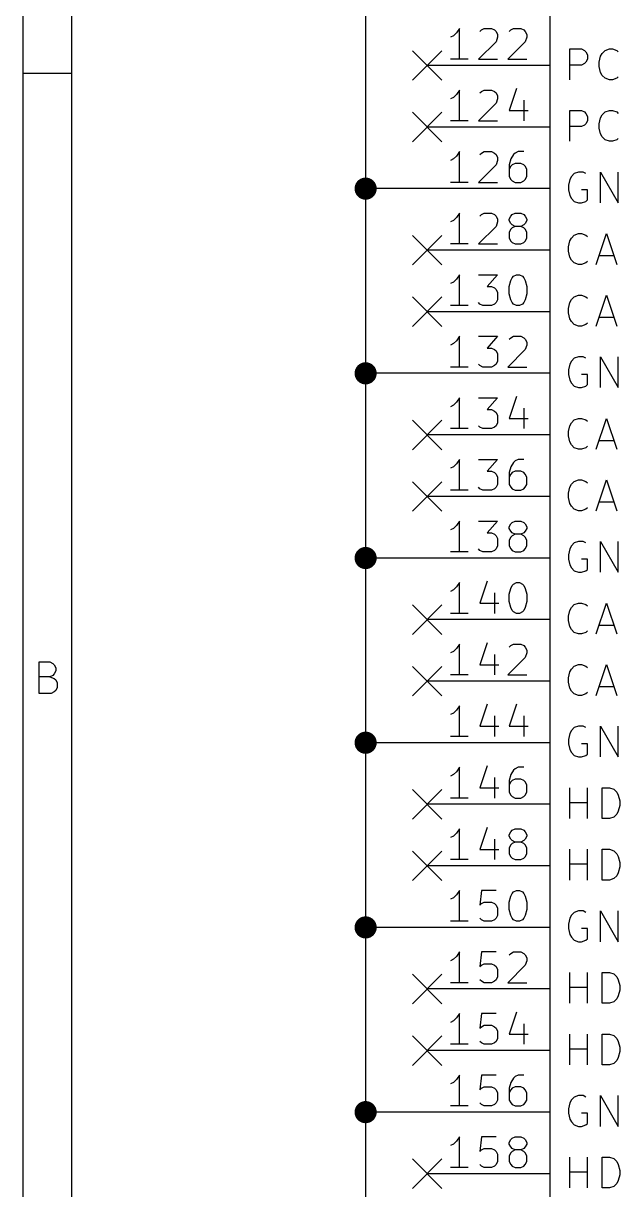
# Model space of a CAD drawing. Header units: millimetres. Extents: x 10 to 287, y -200 to -10.
# Drawn here: x 10 to 34.62, y -106.07 to -57.95 of the extents above; entities that cross this region are included whole.
import ezdxf

# ---------------------------------------------------------------- set-up
doc = ezdxf.new("R2010")
doc.units = ezdxf.units.MM
for name, color, linetype in [('BLUE', 174, 'CONTINUOUS'), ('GREENSIXTYFIVE', 129, 'CONTINUOUS'), ('LIGHTGREEN', 92, 'CONTINUOUS'), ('LIGHTRED', 12, 'CONTINUOUS'), ('RED', 14, 'CONTINUOUS')]:
    doc.layers.add(name, color=color, linetype=linetype)

msp = doc.modelspace()

# ---------------------------------------------------------------- linework, layer by layer
at = {"layer": 'BLUE', "linetype": 'CONTINUOUS'}
for p, q in [((26.0604, -59.0804), (27.2796, -60.2996)), ((27.2796, -59.0804), (26.0604, -60.2996)), ((26.0604, -61.6204), (27.2796, -62.8396)), ((27.2796, -61.6204), (26.0604, -62.8396)), ((26.0604, -66.7004), (27.2796, -67.9196)), ((27.2796, -66.7004), (26.0604, -67.9196)), ((26.0604, -69.2404), (27.2796, -70.4596)), ((27.2796, -69.2404), (26.0604, -70.4596)), ((26.0604, -74.3204), (27.2796, -75.5396)), ((27.2796, -74.3204), (26.0604, -75.5396)), ((26.0604, -76.8604), (27.2796, -78.0796)), ((27.2796, -76.8604), (26.0604, -78.0796)), ((26.0604, -81.9404), (27.2796, -83.1596)), ((27.2796, -81.9404), (26.0604, -83.1596)), ((26.0604, -84.4804), (27.2796, -85.6996)), ((27.2796, -84.4804), (26.0604, -85.6996)), ((26.0604, -89.5604), (27.2796, -90.7796)), ((27.2796, -89.5604), (26.0604, -90.7796)), ((26.0604, -92.1004), (27.2796, -93.3196)), ((27.2796, -92.1004), (26.0604, -93.3196)), ((26.0604, -97.1804), (27.2796, -98.3996)), ((27.2796, -97.1804), (26.0604, -98.3996)), ((26.0604, -99.7204), (27.2796, -100.9396)), ((27.2796, -99.7204), (26.0604, -100.9396)), ((26.0604, -104.8004), (27.2796, -106.0196)), ((27.2796, -104.8004), (26.0604, -106.0196))]:
    msp.add_line(p, q, dxfattribs=at)
at = {"layer": 'GREENSIXTYFIVE', "linetype": 'CONTINUOUS'}
for p, q in [((32.5603, -60.2775), (32.5603, -59.0075)), ((32.5603, -59.0075), (33.0441, -59.0075)), ((33.0441, -59.0075), (33.1651, -59.068)), ((33.1651, -59.068), (33.2256, -59.1285)), ((33.2256, -59.1285), (33.286, -59.2494)), ((33.8908, -59.189), (34.0118, -59.068)), ((34.0118, -59.068), (34.1932, -59.0075)), ((34.1932, -59.0075), (34.3141, -59.0075)), ((34.3141, -59.0075), (34.4956, -59.068)), ((34.4956, -59.068), (34.556, -59.1285)), ((33.1651, -59.6123), (33.0441, -59.6728)), ((33.2256, -59.5518), (33.1651, -59.6123)), ((33.286, -59.4309), (33.2256, -59.5518)), ((33.286, -59.2494), (33.286, -59.4309)), ((33.7699, -59.5518), (33.8303, -59.3099)), ((33.7699, -59.7332), (33.7699, -59.5518)), ((33.8303, -59.3099), (33.8908, -59.189)), ((33.0441, -59.6728), (32.5603, -59.6728)), ((33.8303, -59.9751), (33.7699, -59.7332)), ((33.8908, -60.0961), (33.8303, -59.9751)), ((34.0118, -60.2171), (33.8908, -60.0961)), ((34.1932, -60.2775), (34.0118, -60.2171)), ((34.3141, -60.2775), (34.1932, -60.2775)), ((34.4956, -60.2171), (34.3141, -60.2775)), ((34.556, -60.1566), (34.4956, -60.2171)), ((32.5603, -62.8175), (32.5603, -61.5475)), ((32.5603, -61.5475), (33.0441, -61.5475)), ((33.0441, -61.5475), (33.1651, -61.608)), ((34.0118, -61.608), (34.1932, -61.5475)), ((34.1932, -61.5475), (34.3141, -61.5475)), ((34.3141, -61.5475), (34.4956, -61.608)), ((33.1651, -61.608), (33.2256, -61.6685)), ((33.2256, -61.6685), (33.286, -61.7894)), ((33.286, -61.9709), (33.2256, -62.0918)), ((33.286, -61.7894), (33.286, -61.9709)), ((33.7699, -62.0918), (33.8303, -61.8499)), ((33.8303, -61.8499), (33.8908, -61.729)), ((33.8908, -61.729), (34.0118, -61.608)), ((34.4956, -61.608), (34.556, -61.6685)), ((33.0441, -62.2128), (32.5603, -62.2128)), ((33.1651, -62.1523), (33.0441, -62.2128)), ((33.2256, -62.0918), (33.1651, -62.1523)), ((33.7699, -62.2732), (33.7699, -62.0918)), ((33.8303, -62.5151), (33.7699, -62.2732)), ((33.8908, -62.6361), (33.8303, -62.5151)), ((34.0118, -62.7571), (33.8908, -62.6361)), ((34.1932, -62.8175), (34.0118, -62.7571)), ((34.3141, -62.8175), (34.1932, -62.8175)), ((34.4956, -62.7571), (34.3141, -62.8175)), ((34.556, -62.6966), (34.4956, -62.7571)), ((32.5603, -64.3899), (32.4999, -64.6318)), ((32.6208, -64.269), (32.5603, -64.3899)), ((32.7418, -64.148), (32.6208, -64.269)), ((32.9232, -64.0875), (32.7418, -64.148)), ((33.1046, -64.0875), (32.9232, -64.0875)), ((33.2256, -64.148), (33.1046, -64.0875)), ((33.8303, -65.3575), (33.8303, -64.0875)), ((33.8303, -64.0875), (34.556, -65.3575)), ((34.556, -65.3575), (34.556, -64.0875)), ((32.4999, -64.6318), (32.4999, -64.8132)), ((32.4999, -64.8132), (32.5603, -65.0551)), ((33.286, -64.8132), (33.0441, -64.8132)), ((33.286, -65.2366), (33.286, -64.8132)), ((32.5603, -65.0551), (32.6208, -65.1761)), ((32.6208, -65.1761), (32.7418, -65.2971)), ((32.7418, -65.2971), (32.9232, -65.3575)), ((32.9232, -65.3575), (33.0441, -65.3575)), ((33.0441, -65.3575), (33.2256, -65.2971)), ((33.2256, -65.2971), (33.286, -65.2366)), ((32.5603, -66.9299), (32.6208, -66.809)), ((32.6208, -66.809), (32.7418, -66.688)), ((32.7418, -66.688), (32.9232, -66.6275)), ((32.9232, -66.6275), (33.0441, -66.6275)), ((33.0441, -66.6275), (33.2256, -66.688)), ((33.2256, -66.688), (33.286, -66.7485)), ((33.6489, -67.8975), (34.0722, -66.6275)), ((34.0722, -66.6275), (34.4956, -67.8975)), ((32.4999, -67.1718), (32.5603, -66.9299)), ((32.4999, -67.3532), (32.4999, -67.1718)), ((32.5603, -67.5951), (32.4999, -67.3532)), ((32.6208, -67.7161), (32.5603, -67.5951)), ((32.7418, -67.8371), (32.6208, -67.7161)), ((32.9232, -67.8975), (32.7418, -67.8371)), ((33.2256, -67.8371), (33.0441, -67.8975)), ((33.286, -67.7766), (33.2256, -67.8371)), ((33.7699, -67.5347), (34.3746, -67.5347)), ((33.0441, -67.8975), (32.9232, -67.8975)), ((32.6208, -69.349), (32.7418, -69.228)), ((32.7418, -69.228), (32.9232, -69.1675)), ((32.9232, -69.1675), (33.0441, -69.1675)), ((33.0441, -69.1675), (33.2256, -69.228)), ((33.2256, -69.228), (33.286, -69.2885)), ((33.6489, -70.4375), (34.0722, -69.1675)), ((34.0722, -69.1675), (34.4956, -70.4375)), ((32.4999, -69.7118), (32.5603, -69.4699)), ((32.4999, -69.8932), (32.4999, -69.7118)), ((32.5603, -69.4699), (32.6208, -69.349)), ((32.5603, -70.1351), (32.4999, -69.8932)), ((32.6208, -70.2561), (32.5603, -70.1351)), ((33.7699, -70.0747), (34.3746, -70.0747)), ((32.7418, -70.3771), (32.6208, -70.2561)), ((32.9232, -70.4375), (32.7418, -70.3771)), ((33.0441, -70.4375), (32.9232, -70.4375)), ((33.2256, -70.3771), (33.0441, -70.4375)), ((33.286, -70.3166), (33.2256, -70.3771)), ((32.5603, -72.0099), (32.4999, -72.2518)), ((32.6208, -71.889), (32.5603, -72.0099)), ((32.7418, -71.768), (32.6208, -71.889)), ((32.9232, -71.7075), (32.7418, -71.768)), ((33.1046, -71.7075), (32.9232, -71.7075)), ((33.2256, -71.768), (33.1046, -71.7075)), ((33.8303, -72.9775), (33.8303, -71.7075)), ((33.8303, -71.7075), (34.556, -72.9775)), ((34.556, -72.9775), (34.556, -71.7075)), ((32.4999, -72.2518), (32.4999, -72.4332)), ((32.4999, -72.4332), (32.5603, -72.6751)), ((33.286, -72.4332), (33.0441, -72.4332)), ((33.286, -72.8566), (33.286, -72.4332)), ((32.5603, -72.6751), (32.6208, -72.7961)), ((32.6208, -72.7961), (32.7418, -72.9171)), ((32.7418, -72.9171), (32.9232, -72.9775)), ((32.9232, -72.9775), (33.0441, -72.9775)), ((33.0441, -72.9775), (33.2256, -72.9171)), ((33.2256, -72.9171), (33.286, -72.8566)), ((32.4999, -74.7918), (32.5603, -74.5499)), ((32.5603, -74.5499), (32.6208, -74.429)), ((32.6208, -74.429), (32.7418, -74.308)), ((32.7418, -74.308), (32.9232, -74.2475)), ((32.9232, -74.2475), (33.0441, -74.2475)), ((33.0441, -74.2475), (33.2256, -74.308)), ((33.2256, -74.308), (33.286, -74.3685)), ((33.6489, -75.5175), (34.0722, -74.2475)), ((34.0722, -74.2475), (34.4956, -75.5175)), ((32.4999, -74.9732), (32.4999, -74.7918)), ((32.5603, -75.2151), (32.4999, -74.9732)), ((32.6208, -75.3361), (32.5603, -75.2151)), ((32.7418, -75.4571), (32.6208, -75.3361)), ((32.9232, -75.5175), (32.7418, -75.4571)), ((33.0441, -75.5175), (32.9232, -75.5175)), ((33.2256, -75.4571), (33.0441, -75.5175)), ((33.286, -75.3966), (33.2256, -75.4571)), ((33.7699, -75.1547), (34.3746, -75.1547)), ((32.5603, -77.0899), (32.6208, -76.969)), ((32.6208, -76.969), (32.7418, -76.848)), ((32.7418, -76.848), (32.9232, -76.7875)), ((32.9232, -76.7875), (33.0441, -76.7875)), ((33.0441, -76.7875), (33.2256, -76.848)), ((33.2256, -76.848), (33.286, -76.9085)), ((33.6489, -78.0575), (34.0722, -76.7875)), ((34.0722, -76.7875), (34.4956, -78.0575)), ((32.4999, -77.3318), (32.5603, -77.0899)), ((32.4999, -77.5132), (32.4999, -77.3318)), ((32.5603, -77.7551), (32.4999, -77.5132)), ((32.6208, -77.8761), (32.5603, -77.7551)), ((32.7418, -77.9971), (32.6208, -77.8761)), ((33.286, -77.9366), (33.2256, -77.9971)), ((33.7699, -77.6947), (34.3746, -77.6947)), ((32.9232, -78.0575), (32.7418, -77.9971)), ((33.0441, -78.0575), (32.9232, -78.0575)), ((33.2256, -77.9971), (33.0441, -78.0575)), ((32.7418, -79.388), (32.6208, -79.509)), ((32.9232, -79.3275), (32.7418, -79.388)), ((33.1046, -79.3275), (32.9232, -79.3275)), ((33.2256, -79.388), (33.1046, -79.3275)), ((33.8303, -80.5975), (33.8303, -79.3275)), ((33.8303, -79.3275), (34.556, -80.5975)), ((34.556, -80.5975), (34.556, -79.3275)), ((32.5603, -79.6299), (32.4999, -79.8718)), ((32.4999, -79.8718), (32.4999, -80.0532)), ((32.6208, -79.509), (32.5603, -79.6299)), ((32.4999, -80.0532), (32.5603, -80.2951)), ((32.5603, -80.2951), (32.6208, -80.4161)), ((33.286, -80.0532), (33.0441, -80.0532)), ((33.286, -80.4766), (33.286, -80.0532)), ((32.6208, -80.4161), (32.7418, -80.5371)), ((32.7418, -80.5371), (32.9232, -80.5975)), ((32.9232, -80.5975), (33.0441, -80.5975)), ((33.0441, -80.5975), (33.2256, -80.5371)), ((33.2256, -80.5371), (33.286, -80.4766)), ((32.4999, -82.4118), (32.5603, -82.1699)), ((32.5603, -82.1699), (32.6208, -82.049)), ((32.6208, -82.049), (32.7418, -81.928)), ((32.7418, -81.928), (32.9232, -81.8675)), ((32.9232, -81.8675), (33.0441, -81.8675)), ((33.0441, -81.8675), (33.2256, -81.928)), ((33.2256, -81.928), (33.286, -81.9885)), ((33.6489, -83.1375), (34.0722, -81.8675)), ((34.0722, -81.8675), (34.4956, -83.1375)), ((32.4999, -82.5932), (32.4999, -82.4118)), ((32.5603, -82.8351), (32.4999, -82.5932)), ((32.6208, -82.9561), (32.5603, -82.8351)), ((32.7418, -83.0771), (32.6208, -82.9561)), ((32.9232, -83.1375), (32.7418, -83.0771)), ((33.0441, -83.1375), (32.9232, -83.1375)), ((33.2256, -83.0771), (33.0441, -83.1375)), ((33.286, -83.0166), (33.2256, -83.0771)), ((33.7699, -82.7747), (34.3746, -82.7747)), ((32.5603, -84.7099), (32.6208, -84.589)), ((32.6208, -84.589), (32.7418, -84.468)), ((32.7418, -84.468), (32.9232, -84.4075)), ((32.9232, -84.4075), (33.0441, -84.4075)), ((33.0441, -84.4075), (33.2256, -84.468)), ((33.2256, -84.468), (33.286, -84.5285)), ((33.6489, -85.6775), (34.0722, -84.4075)), ((34.0722, -84.4075), (34.4956, -85.6775)), ((32.4999, -84.9518), (32.5603, -84.7099)), ((32.4999, -85.1332), (32.4999, -84.9518)), ((32.5603, -85.3751), (32.4999, -85.1332)), ((32.6208, -85.4961), (32.5603, -85.3751)), ((32.7418, -85.6171), (32.6208, -85.4961)), ((32.9232, -85.6775), (32.7418, -85.6171)), ((33.2256, -85.6171), (33.0441, -85.6775)), ((33.286, -85.5566), (33.2256, -85.6171)), ((33.7699, -85.3147), (34.3746, -85.3147)), ((33.0441, -85.6775), (32.9232, -85.6775)), ((32.7418, -87.008), (32.6208, -87.129)), ((32.9232, -86.9475), (32.7418, -87.008)), ((33.1046, -86.9475), (32.9232, -86.9475)), ((33.2256, -87.008), (33.1046, -86.9475)), ((33.8303, -88.2175), (33.8303, -86.9475)), ((33.8303, -86.9475), (34.556, -88.2175)), ((34.556, -88.2175), (34.556, -86.9475)), ((32.5603, -87.2499), (32.4999, -87.4918)), ((32.4999, -87.4918), (32.4999, -87.6732)), ((32.6208, -87.129), (32.5603, -87.2499)), ((32.4999, -87.6732), (32.5603, -87.9151)), ((32.5603, -87.9151), (32.6208, -88.0361)), ((32.6208, -88.0361), (32.7418, -88.1571)), ((33.286, -87.6732), (33.0441, -87.6732)), ((33.286, -88.0966), (33.286, -87.6732)), ((32.7418, -88.1571), (32.9232, -88.2175)), ((32.9232, -88.2175), (33.0441, -88.2175)), ((33.0441, -88.2175), (33.2256, -88.1571)), ((33.2256, -88.1571), (33.286, -88.0966)), ((32.5603, -90.7575), (32.5603, -89.4875)), ((33.286, -90.7575), (33.286, -89.4875)), ((33.8908, -90.7575), (33.8908, -89.4875)), ((33.8908, -89.4875), (34.1932, -89.4875)), ((34.1932, -89.4875), (34.3746, -89.548)), ((34.3746, -89.548), (34.4956, -89.669)), ((34.4956, -89.669), (34.5561, -89.7899)), ((34.5561, -89.7899), (34.6165, -90.0318)), ((32.5603, -90.0923), (33.286, -90.0923)), ((34.5561, -90.4551), (34.4956, -90.5761)), ((34.6165, -90.2132), (34.5561, -90.4551)), ((34.6165, -90.0318), (34.6165, -90.2132)), ((34.1932, -90.7575), (33.8908, -90.7575)), ((34.3746, -90.6971), (34.1932, -90.7575)), ((34.4956, -90.5761), (34.3746, -90.6971)), ((32.5603, -93.2975), (32.5603, -92.0275)), ((33.286, -93.2975), (33.286, -92.0275)), ((33.8908, -93.2975), (33.8908, -92.0275)), ((33.8908, -92.0275), (34.1932, -92.0275)), ((34.1932, -92.0275), (34.3746, -92.088)), ((34.3746, -92.088), (34.4956, -92.209)), ((34.4956, -92.209), (34.5561, -92.3299)), ((34.5561, -92.3299), (34.6165, -92.5718)), ((32.5603, -92.6323), (33.286, -92.6323)), ((34.6165, -92.7532), (34.5561, -92.9951)), ((34.6165, -92.5718), (34.6165, -92.7532)), ((34.1932, -93.2975), (33.8908, -93.2975)), ((34.3746, -93.2371), (34.1932, -93.2975)), ((34.4956, -93.1161), (34.3746, -93.2371)), ((34.5561, -92.9951), (34.4956, -93.1161)), ((32.6208, -94.749), (32.5603, -94.8699)), ((32.7418, -94.628), (32.6208, -94.749)), ((32.9232, -94.5675), (32.7418, -94.628)), ((33.1046, -94.5675), (32.9232, -94.5675)), ((33.2256, -94.628), (33.1046, -94.5675)), ((33.8303, -95.8375), (33.8303, -94.5675)), ((33.8303, -94.5675), (34.556, -95.8375)), ((34.556, -95.8375), (34.556, -94.5675)), ((32.5603, -94.8699), (32.4999, -95.1118)), ((32.4999, -95.1118), (32.4999, -95.2932)), ((32.4999, -95.2932), (32.5603, -95.5351)), ((32.5603, -95.5351), (32.6208, -95.6561)), ((32.6208, -95.6561), (32.7418, -95.7771)), ((33.286, -95.2932), (33.0441, -95.2932)), ((33.2256, -95.7771), (33.286, -95.7166)), ((33.286, -95.7166), (33.286, -95.2932)), ((32.7418, -95.7771), (32.9232, -95.8375)), ((32.9232, -95.8375), (33.0441, -95.8375)), ((33.0441, -95.8375), (33.2256, -95.7771)), ((32.5603, -98.3775), (32.5603, -97.1075)), ((33.286, -98.3775), (33.286, -97.1075)), ((33.8908, -98.3775), (33.8908, -97.1075)), ((33.8908, -97.1075), (34.1932, -97.1075)), ((34.1932, -97.1075), (34.3746, -97.168)), ((34.3746, -97.168), (34.4956, -97.289)), ((34.4956, -97.289), (34.5561, -97.4099)), ((34.5561, -97.4099), (34.6165, -97.6518)), ((34.6165, -97.6518), (34.6165, -97.8332)), ((32.5603, -97.7123), (33.286, -97.7123)), ((34.5561, -98.0751), (34.4956, -98.1961)), ((34.6165, -97.8332), (34.5561, -98.0751)), ((34.1932, -98.3775), (33.8908, -98.3775)), ((34.3746, -98.3171), (34.1932, -98.3775)), ((34.4956, -98.1961), (34.3746, -98.3171)), ((32.5603, -100.9175), (32.5603, -99.6475)), ((33.286, -100.9175), (33.286, -99.6475)), ((33.8908, -100.9175), (33.8908, -99.6475)), ((33.8908, -99.6475), (34.1932, -99.6475)), ((34.1932, -99.6475), (34.3746, -99.708)), ((34.3746, -99.708), (34.4956, -99.829)), ((34.4956, -99.829), (34.5561, -99.9499)), ((34.5561, -99.9499), (34.6165, -100.1918)), ((32.5603, -100.2523), (33.286, -100.2523)), ((34.6165, -100.3732), (34.5561, -100.6151)), ((34.6165, -100.1918), (34.6165, -100.3732)), ((34.1932, -100.9175), (33.8908, -100.9175)), ((34.3746, -100.8571), (34.1932, -100.9175)), ((34.4956, -100.7361), (34.3746, -100.8571)), ((34.5561, -100.6151), (34.4956, -100.7361)), ((32.5603, -102.4899), (32.4999, -102.7318)), ((32.6208, -102.369), (32.5603, -102.4899)), ((32.7418, -102.248), (32.6208, -102.369)), ((32.9232, -102.1875), (32.7418, -102.248)), ((33.1046, -102.1875), (32.9232, -102.1875)), ((33.2256, -102.248), (33.1046, -102.1875)), ((33.8303, -103.4575), (33.8303, -102.1875)), ((33.8303, -102.1875), (34.556, -103.4575)), ((34.556, -103.4575), (34.556, -102.1875)), ((32.4999, -102.7318), (32.4999, -102.9132)), ((32.4999, -102.9132), (32.5603, -103.1551)), ((33.286, -102.9132), (33.0441, -102.9132)), ((33.286, -103.3366), (33.286, -102.9132)), ((32.5603, -103.1551), (32.6208, -103.2761)), ((32.6208, -103.2761), (32.7418, -103.3971)), ((32.7418, -103.3971), (32.9232, -103.4575)), ((33.0441, -103.4575), (33.2256, -103.3971)), ((33.2256, -103.3971), (33.286, -103.3366)), ((32.9232, -103.4575), (33.0441, -103.4575)), ((32.5603, -105.9975), (32.5603, -104.7275)), ((33.286, -105.9975), (33.286, -104.7275)), ((33.8908, -105.9975), (33.8908, -104.7275)), ((33.8908, -104.7275), (34.1932, -104.7275)), ((34.1932, -104.7275), (34.3746, -104.788)), ((34.3746, -104.788), (34.4956, -104.909)), ((32.5603, -105.3323), (33.286, -105.3323)), ((34.4956, -104.909), (34.5561, -105.0299)), ((34.5561, -105.0299), (34.6165, -105.2718)), ((34.6165, -105.2718), (34.6165, -105.4532)), ((34.4956, -105.8161), (34.3746, -105.9371)), ((34.5561, -105.6951), (34.4956, -105.8161)), ((34.6165, -105.4532), (34.5561, -105.6951)), ((34.1932, -105.9975), (33.8908, -105.9975)), ((34.3746, -105.9371), (34.1932, -105.9975))]:
    msp.add_line(p, q, dxfattribs=at)
at = {"layer": 'LIGHTGREEN', "linetype": 'CONTINUOUS'}
for p, q in [((24.13, -57.15), (24.13, -64.77)), ((26.67, -64.77), (24.13, -64.77)), ((24.13, -64.77), (24.13, -72.39)), ((26.67, -72.39), (24.13, -72.39)), ((24.13, -72.39), (24.13, -80.01)), ((24.13, -80.01), (24.13, -87.63)), ((26.67, -80.01), (24.13, -80.01)), ((24.13, -87.63), (24.13, -95.25)), ((26.67, -87.63), (24.13, -87.63)), ((24.13, -95.25), (24.13, -102.87)), ((26.67, -95.25), (24.13, -95.25)), ((26.67, -102.87), (24.13, -102.87)), ((24.13, -102.87), (24.13, -110.49))]:
    msp.add_line(p, q, dxfattribs=at)
at = {"layer": 'LIGHTGREEN', "const_width": 0.4572}
for points in [[(23.9014, -64.77, 1), (24.3586, -64.77, 1)], [(23.9014, -72.39, 1), (24.3586, -72.39, 1)], [(23.9014, -80.01, 1), (24.3586, -80.01, 1)], [(23.9014, -87.63, 1), (24.3586, -87.63, 1)], [(23.9014, -95.25, 1), (24.3586, -95.25, 1)], [(23.9014, -102.87, 1), (24.3586, -102.87, 1)]]:
    msp.add_lwpolyline(points, format="xyb", close=True, dxfattribs=at)
at = {"layer": 'LIGHTRED', "linetype": 'CONTINUOUS'}
for p, q in [((28.0005, -58.1629), (27.8796, -58.3444)), ((28.0005, -59.4329), (28.0005, -58.1629)), ((28.8472, -58.2839), (28.9076, -58.2234)), ((28.9076, -58.2234), (29.0286, -58.1629)), ((29.0286, -58.1629), (29.331, -58.1629)), ((29.331, -58.1629), (29.4519, -58.2234)), ((29.4519, -58.2234), (29.5124, -58.2839)), ((30.0567, -58.2839), (30.1171, -58.2234)), ((30.1171, -58.2234), (30.2381, -58.1629)), ((30.2381, -58.1629), (30.5405, -58.1629)), ((30.5405, -58.1629), (30.6614, -58.2234)), ((30.6614, -58.2234), (30.7219, -58.2839)), ((27.7586, -58.4653), (27.6377, -58.5258)), ((27.8796, -58.3444), (27.7586, -58.4653)), ((29.5124, -58.2839), (29.5729, -58.4048)), ((29.5729, -58.5258), (29.5124, -58.7072)), ((29.5729, -58.4048), (29.5729, -58.5258)), ((30.7219, -58.2839), (30.7824, -58.4048)), ((30.7824, -58.5258), (30.7219, -58.7072)), ((30.7824, -58.4048), (30.7824, -58.5258)), ((29.5124, -58.7072), (28.7867, -59.4329)), ((30.7219, -58.7072), (29.9962, -59.4329)), ((28.3634, -59.4329), (27.6377, -59.4329)), ((28.7867, -59.4329), (29.5729, -59.4329)), ((29.9962, -59.4329), (30.7824, -59.4329)), ((27.7586, -61.0053), (27.6377, -61.0658)), ((27.8796, -60.8844), (27.7586, -61.0053)), ((28.0005, -60.7029), (27.8796, -60.8844)), ((28.0005, -61.9729), (28.0005, -60.7029)), ((28.8472, -60.8239), (28.9076, -60.7634)), ((28.9076, -60.7634), (29.0286, -60.7029)), ((29.0286, -60.7029), (29.331, -60.7029)), ((29.331, -60.7029), (29.4519, -60.7634)), ((29.4519, -60.7634), (29.5124, -60.8239)), ((29.5124, -60.8239), (29.5729, -60.9448)), ((29.5729, -61.0658), (29.5124, -61.2472)), ((29.5729, -60.9448), (29.5729, -61.0658)), ((30.359, -60.6425), (30.0567, -61.5496)), ((29.5124, -61.2472), (28.7867, -61.9729)), ((30.0567, -61.5496), (30.8428, -61.5496)), ((30.6614, -61.1263), (30.6614, -61.9729)), ((28.3634, -61.9729), (27.6377, -61.9729)), ((28.7867, -61.9729), (29.5729, -61.9729)), ((27.8796, -63.4244), (27.7586, -63.5453)), ((28.0005, -63.2429), (27.8796, -63.4244)), ((28.0005, -64.5129), (28.0005, -63.2429)), ((28.8472, -63.3639), (28.9076, -63.3034)), ((28.9076, -63.3034), (29.0286, -63.2429)), ((29.0286, -63.2429), (29.331, -63.2429)), ((29.331, -63.2429), (29.4519, -63.3034)), ((29.4519, -63.3034), (29.5124, -63.3639)), ((29.5124, -63.3639), (29.5729, -63.4848)), ((29.5729, -63.4848), (29.5729, -63.6058)), ((30.2381, -63.3639), (30.1171, -63.5453)), ((30.2986, -63.3034), (30.2381, -63.3639)), ((30.4195, -63.2429), (30.2986, -63.3034)), ((30.6614, -63.2429), (30.4195, -63.2429)), ((27.7586, -63.5453), (27.6377, -63.6058)), ((29.5124, -63.7872), (28.7867, -64.5129)), ((29.5729, -63.6058), (29.5124, -63.7872)), ((30.1171, -63.5453), (30.0567, -63.7872)), ((30.0567, -63.7872), (30.0567, -64.271)), ((30.1171, -63.8477), (30.0567, -63.9686)), ((30.1776, -63.7872), (30.1171, -63.8477)), ((30.2986, -63.7267), (30.1776, -63.7872)), ((30.5405, -63.7267), (30.2986, -63.7267)), ((30.6614, -63.7872), (30.5405, -63.7267)), ((30.7219, -63.8477), (30.6614, -63.7872)), ((30.7824, -63.9686), (30.7219, -63.8477)), ((30.7824, -64.271), (30.7824, -63.9686)), ((30.0567, -64.271), (30.1171, -64.392)), ((30.1171, -64.392), (30.1776, -64.4525)), ((30.1776, -64.4525), (30.2986, -64.5129)), ((30.5405, -64.5129), (30.6614, -64.4525)), ((30.6614, -64.4525), (30.7219, -64.392)), ((30.7219, -64.392), (30.7824, -64.271)), ((28.3634, -64.5129), (27.6377, -64.5129)), ((28.7867, -64.5129), (29.5729, -64.5129)), ((30.2986, -64.5129), (30.5405, -64.5129)), ((28.0005, -65.7829), (27.8796, -65.9644)), ((28.0005, -67.0529), (28.0005, -65.7829)), ((28.8472, -65.9039), (28.9076, -65.8434)), ((28.9076, -65.8434), (29.0286, -65.7829)), ((29.0286, -65.7829), (29.331, -65.7829)), ((29.331, -65.7829), (29.4519, -65.8434)), ((29.4519, -65.8434), (29.5124, -65.9039)), ((29.5124, -65.9039), (29.5729, -66.0248)), ((30.0567, -66.0248), (30.1171, -65.9039)), ((30.1171, -65.9039), (30.1776, -65.8434)), ((30.1776, -65.8434), (30.2986, -65.7829)), ((30.2986, -65.7829), (30.5405, -65.7829)), ((30.5405, -65.7829), (30.6614, -65.8434)), ((30.6614, -65.8434), (30.7219, -65.9039)), ((30.7219, -65.9039), (30.7824, -66.0248)), ((27.7586, -66.0853), (27.6377, -66.1458)), ((27.8796, -65.9644), (27.7586, -66.0853)), ((29.5124, -66.3272), (28.7867, -67.0529)), ((29.5729, -66.1458), (29.5124, -66.3272)), ((29.5729, -66.0248), (29.5729, -66.1458)), ((30.0567, -66.0853), (30.0567, -66.0248)), ((30.1171, -66.2063), (30.0567, -66.0853)), ((30.1776, -66.2667), (30.1171, -66.2063)), ((30.1776, -66.3877), (30.1171, -66.4482)), ((30.2986, -66.3272), (30.1776, -66.2667)), ((30.2986, -66.3272), (30.1776, -66.3877)), ((30.5405, -66.3272), (30.2986, -66.3272)), ((30.6614, -66.2667), (30.5405, -66.3272)), ((30.6614, -66.3877), (30.5405, -66.3272)), ((30.7219, -66.2063), (30.6614, -66.2667)), ((30.7219, -66.4482), (30.6614, -66.3877)), ((30.7824, -66.0853), (30.7219, -66.2063)), ((30.7824, -66.0248), (30.7824, -66.0853)), ((30.1171, -66.4482), (30.0567, -66.5691)), ((30.0567, -66.5691), (30.0567, -66.811)), ((30.0567, -66.811), (30.1171, -66.932)), ((30.7824, -66.5691), (30.7219, -66.4482)), ((30.7219, -66.932), (30.7824, -66.811)), ((30.7824, -66.811), (30.7824, -66.5691)), ((28.3634, -67.0529), (27.6377, -67.0529)), ((28.7867, -67.0529), (29.5729, -67.0529)), ((30.1171, -66.932), (30.1776, -66.9925)), ((30.1776, -66.9925), (30.2986, -67.0529)), ((30.2986, -67.0529), (30.5405, -67.0529)), ((30.5405, -67.0529), (30.6614, -66.9925)), ((30.6614, -66.9925), (30.7219, -66.932)), ((28.0005, -68.3229), (27.8796, -68.5044)), ((28.0005, -69.5929), (28.0005, -68.3229)), ((28.7867, -68.3229), (29.5729, -68.3229)), ((29.5729, -68.3229), (29.1495, -68.8067)), ((30.2381, -68.3834), (30.359, -68.3229)), ((30.359, -68.3229), (30.48, -68.3229)), ((30.48, -68.3229), (30.6009, -68.3834)), ((27.7586, -68.6253), (27.6377, -68.6858)), ((27.8796, -68.5044), (27.7586, -68.6253)), ((29.1495, -68.8067), (29.331, -68.8067)), ((29.331, -68.8067), (29.4519, -68.8672)), ((30.0567, -68.8067), (30.1171, -68.5648)), ((30.0567, -69.1091), (30.0567, -68.8067)), ((30.1171, -68.5648), (30.1776, -68.4439)), ((30.1776, -68.4439), (30.2381, -68.3834)), ((30.6009, -68.3834), (30.6614, -68.4439)), ((30.6614, -68.4439), (30.7219, -68.5648)), ((30.7219, -68.5648), (30.7824, -68.8067)), ((30.7824, -68.8067), (30.7824, -69.1091)), ((29.4519, -68.8672), (29.5124, -68.9277)), ((29.5124, -68.9277), (29.5729, -69.0486)), ((29.5729, -69.0486), (29.5729, -69.351)), ((30.1171, -69.351), (30.0567, -69.1091)), ((30.7824, -69.1091), (30.7219, -69.351)), ((28.3634, -69.5929), (27.6377, -69.5929)), ((28.8472, -69.5325), (28.7867, -69.472)), ((28.9681, -69.5929), (28.8472, -69.5325)), ((29.331, -69.5929), (28.9681, -69.5929)), ((29.4519, -69.5325), (29.331, -69.5929)), ((29.5124, -69.472), (29.4519, -69.5325)), ((29.5729, -69.351), (29.5124, -69.472)), ((30.1776, -69.472), (30.1171, -69.351)), ((30.2381, -69.5325), (30.1776, -69.472)), ((30.359, -69.5929), (30.2381, -69.5325)), ((30.48, -69.5929), (30.359, -69.5929)), ((30.6009, -69.5325), (30.48, -69.5929)), ((30.6614, -69.472), (30.6009, -69.5325)), ((30.7219, -69.351), (30.6614, -69.472)), ((27.7586, -71.1653), (27.6377, -71.2258)), ((27.8796, -71.0444), (27.7586, -71.1653)), ((28.0005, -70.8629), (27.8796, -71.0444)), ((28.0005, -72.1329), (28.0005, -70.8629)), ((28.7867, -70.8629), (29.5729, -70.8629)), ((29.5729, -70.8629), (29.1495, -71.3467)), ((30.0567, -70.9839), (30.1171, -70.9234)), ((30.1171, -70.9234), (30.2381, -70.8629)), ((30.2381, -70.8629), (30.5405, -70.8629)), ((30.5405, -70.8629), (30.6614, -70.9234)), ((30.6614, -70.9234), (30.7219, -70.9839)), ((30.7219, -70.9839), (30.7824, -71.1048)), ((30.7824, -71.1048), (30.7824, -71.2258)), ((29.1495, -71.3467), (29.331, -71.3467)), ((29.331, -71.3467), (29.4519, -71.4072)), ((29.4519, -71.4072), (29.5124, -71.4677)), ((29.5124, -71.4677), (29.5729, -71.5886)), ((29.5729, -71.5886), (29.5729, -71.891)), ((30.7219, -71.4072), (29.9962, -72.1329)), ((30.7824, -71.2258), (30.7219, -71.4072)), ((28.3634, -72.1329), (27.6377, -72.1329)), ((28.8472, -72.0725), (28.7867, -72.012)), ((28.9681, -72.1329), (28.8472, -72.0725)), ((29.331, -72.1329), (28.9681, -72.1329)), ((29.4519, -72.0725), (29.331, -72.1329)), ((29.5124, -72.012), (29.4519, -72.0725)), ((29.5729, -71.891), (29.5124, -72.012)), ((29.9962, -72.1329), (30.7824, -72.1329)), ((27.8796, -73.5844), (27.7586, -73.7053)), ((28.0005, -73.4029), (27.8796, -73.5844)), ((28.0005, -74.6729), (28.0005, -73.4029)), ((28.7867, -73.4029), (29.5729, -73.4029)), ((29.5729, -73.4029), (29.1495, -73.8867)), ((30.359, -73.3425), (30.0567, -74.2496)), ((27.7586, -73.7053), (27.6377, -73.7658)), ((29.1495, -73.8867), (29.331, -73.8867)), ((29.331, -73.8867), (29.4519, -73.9472)), ((29.4519, -73.9472), (29.5124, -74.0077)), ((29.5124, -74.0077), (29.5729, -74.1286)), ((30.6614, -73.8263), (30.6614, -74.6729)), ((28.8472, -74.6125), (28.7867, -74.552)), ((29.5124, -74.552), (29.4519, -74.6125)), ((29.5729, -74.431), (29.5124, -74.552)), ((29.5729, -74.1286), (29.5729, -74.431)), ((30.0567, -74.2496), (30.8428, -74.2496)), ((28.3634, -74.6729), (27.6377, -74.6729)), ((28.9681, -74.6729), (28.8472, -74.6125)), ((29.331, -74.6729), (28.9681, -74.6729)), ((29.4519, -74.6125), (29.331, -74.6729)), ((28.0005, -75.9429), (27.8796, -76.1244)), ((28.0005, -77.2129), (28.0005, -75.9429)), ((28.7867, -75.9429), (29.5729, -75.9429)), ((29.5729, -75.9429), (29.1495, -76.4267)), ((30.2986, -76.0034), (30.2381, -76.0639)), ((30.4195, -75.9429), (30.2986, -76.0034)), ((30.6614, -75.9429), (30.4195, -75.9429)), ((27.7586, -76.2453), (27.6377, -76.3058)), ((27.8796, -76.1244), (27.7586, -76.2453)), ((29.1495, -76.4267), (29.331, -76.4267)), ((29.331, -76.4267), (29.4519, -76.4872)), ((29.4519, -76.4872), (29.5124, -76.5477)), ((30.1171, -76.2453), (30.0567, -76.4872)), ((30.0567, -76.4872), (30.0567, -76.971)), ((30.2381, -76.0639), (30.1171, -76.2453)), ((30.1776, -76.4872), (30.1171, -76.5477)), ((30.2986, -76.4267), (30.1776, -76.4872)), ((30.5405, -76.4267), (30.2986, -76.4267)), ((30.6614, -76.4872), (30.5405, -76.4267)), ((30.7219, -76.5477), (30.6614, -76.4872)), ((29.5124, -76.5477), (29.5729, -76.6686)), ((29.5729, -76.971), (29.5124, -77.092)), ((29.5729, -76.6686), (29.5729, -76.971)), ((30.1171, -76.5477), (30.0567, -76.6686)), ((30.0567, -76.971), (30.1171, -77.092)), ((30.7824, -76.6686), (30.7219, -76.5477)), ((30.7219, -77.092), (30.7824, -76.971)), ((30.7824, -76.971), (30.7824, -76.6686)), ((28.3634, -77.2129), (27.6377, -77.2129)), ((28.8472, -77.1525), (28.7867, -77.092)), ((28.9681, -77.2129), (28.8472, -77.1525)), ((29.331, -77.2129), (28.9681, -77.2129)), ((29.4519, -77.1525), (29.331, -77.2129)), ((29.5124, -77.092), (29.4519, -77.1525)), ((30.1171, -77.092), (30.1776, -77.1525)), ((30.1776, -77.1525), (30.2986, -77.2129)), ((30.2986, -77.2129), (30.5405, -77.2129)), ((30.5405, -77.2129), (30.6614, -77.1525)), ((30.6614, -77.1525), (30.7219, -77.092)), ((27.7586, -78.7853), (27.6377, -78.8458)), ((27.8796, -78.6644), (27.7586, -78.7853)), ((28.0005, -78.4829), (27.8796, -78.6644)), ((28.0005, -79.7529), (28.0005, -78.4829)), ((28.7867, -78.4829), (29.5729, -78.4829)), ((29.5729, -78.4829), (29.1495, -78.9667)), ((30.0567, -78.7248), (30.1171, -78.6039)), ((30.0567, -78.7853), (30.0567, -78.7248)), ((30.1171, -78.9063), (30.0567, -78.7853)), ((30.1171, -78.6039), (30.1776, -78.5434)), ((30.1776, -78.9667), (30.1171, -78.9063)), ((30.1776, -78.5434), (30.2986, -78.4829)), ((30.2986, -78.4829), (30.5405, -78.4829)), ((30.5405, -78.4829), (30.6614, -78.5434)), ((30.6614, -78.5434), (30.7219, -78.6039)), ((30.7219, -78.9063), (30.6614, -78.9667)), ((30.7219, -78.6039), (30.7824, -78.7248)), ((30.7824, -78.7853), (30.7219, -78.9063)), ((30.7824, -78.7248), (30.7824, -78.7853)), ((29.1495, -78.9667), (29.331, -78.9667)), ((29.331, -78.9667), (29.4519, -79.0272)), ((29.4519, -79.0272), (29.5124, -79.0877)), ((29.5124, -79.0877), (29.5729, -79.2086)), ((29.5729, -79.2086), (29.5729, -79.511)), ((30.1171, -79.1482), (30.0567, -79.2691)), ((30.0567, -79.2691), (30.0567, -79.511)), ((30.1776, -79.0877), (30.1171, -79.1482)), ((30.2986, -79.0272), (30.1776, -78.9667)), ((30.2986, -79.0272), (30.1776, -79.0877)), ((30.5405, -79.0272), (30.2986, -79.0272)), ((30.6614, -78.9667), (30.5405, -79.0272)), ((30.6614, -79.0877), (30.5405, -79.0272)), ((30.7219, -79.1482), (30.6614, -79.0877)), ((30.7824, -79.2691), (30.7219, -79.1482)), ((30.7824, -79.511), (30.7824, -79.2691)), ((28.3634, -79.7529), (27.6377, -79.7529)), ((28.8472, -79.6925), (28.7867, -79.632)), ((28.9681, -79.7529), (28.8472, -79.6925)), ((29.331, -79.7529), (28.9681, -79.7529)), ((29.4519, -79.6925), (29.331, -79.7529)), ((29.5124, -79.632), (29.4519, -79.6925)), ((29.5729, -79.511), (29.5124, -79.632)), ((30.0567, -79.511), (30.1171, -79.632)), ((30.1171, -79.632), (30.1776, -79.6925)), ((30.1776, -79.6925), (30.2986, -79.7529)), ((30.2986, -79.7529), (30.5405, -79.7529)), ((30.5405, -79.7529), (30.6614, -79.6925)), ((30.6614, -79.6925), (30.7219, -79.632)), ((30.7219, -79.632), (30.7824, -79.511)), ((27.8796, -81.2044), (27.7586, -81.3253)), ((28.0005, -81.0229), (27.8796, -81.2044)), ((28.0005, -82.2929), (28.0005, -81.0229)), ((29.1495, -80.9625), (28.8472, -81.8696)), ((30.0567, -81.5067), (30.1171, -81.2648)), ((30.1171, -81.2648), (30.1776, -81.1439)), ((30.1776, -81.1439), (30.2381, -81.0834)), ((30.2381, -81.0834), (30.359, -81.0229)), ((30.359, -81.0229), (30.48, -81.0229)), ((30.48, -81.0229), (30.6009, -81.0834)), ((30.6009, -81.0834), (30.6614, -81.1439)), ((30.6614, -81.1439), (30.7219, -81.2648)), ((30.7219, -81.2648), (30.7824, -81.5067)), ((27.7586, -81.3253), (27.6377, -81.3858)), ((29.4519, -81.4463), (29.4519, -82.2929)), ((30.0567, -81.8091), (30.0567, -81.5067)), ((30.7824, -81.5067), (30.7824, -81.8091)), ((28.8472, -81.8696), (29.6333, -81.8696)), ((30.1171, -82.051), (30.0567, -81.8091)), ((30.1776, -82.172), (30.1171, -82.051)), ((30.2381, -82.2325), (30.1776, -82.172)), ((30.359, -82.2929), (30.2381, -82.2325)), ((30.6009, -82.2325), (30.48, -82.2929)), ((30.6614, -82.172), (30.6009, -82.2325)), ((30.7219, -82.051), (30.6614, -82.172)), ((30.7824, -81.8091), (30.7219, -82.051)), ((28.3634, -82.2929), (27.6377, -82.2929)), ((30.48, -82.2929), (30.359, -82.2929)), ((28.0005, -83.5629), (27.8796, -83.7444)), ((28.0005, -84.8329), (28.0005, -83.5629)), ((29.1495, -83.5025), (28.8472, -84.4096)), ((30.0567, -83.6839), (30.1171, -83.6234)), ((30.1171, -83.6234), (30.2381, -83.5629)), ((30.2381, -83.5629), (30.5405, -83.5629)), ((30.5405, -83.5629), (30.6614, -83.6234)), ((30.6614, -83.6234), (30.7219, -83.6839)), ((30.7219, -83.6839), (30.7824, -83.8048)), ((27.7586, -83.8653), (27.6377, -83.9258)), ((27.8796, -83.7444), (27.7586, -83.8653)), ((29.4519, -83.9863), (29.4519, -84.8329)), ((30.7219, -84.1072), (29.9962, -84.8329)), ((30.7824, -83.9258), (30.7219, -84.1072)), ((30.7824, -83.8048), (30.7824, -83.9258)), ((28.8472, -84.4096), (29.6333, -84.4096)), ((28.3634, -84.8329), (27.6377, -84.8329)), ((29.9962, -84.8329), (30.7824, -84.8329)), ((28.0005, -86.1029), (27.8796, -86.2844)), ((28.0005, -87.3729), (28.0005, -86.1029)), ((29.1495, -86.0425), (28.8472, -86.9496)), ((30.359, -86.0425), (30.0567, -86.9496)), ((27.7586, -86.4053), (27.6377, -86.4658)), ((27.8796, -86.2844), (27.7586, -86.4053)), ((29.4519, -86.5263), (29.4519, -87.3729)), ((30.6614, -86.5263), (30.6614, -87.3729)), ((28.8472, -86.9496), (29.6333, -86.9496)), ((30.0567, -86.9496), (30.8428, -86.9496)), ((28.3634, -87.3729), (27.6377, -87.3729)), ((27.7586, -88.9453), (27.6377, -89.0058)), ((27.8796, -88.8244), (27.7586, -88.9453)), ((28.0005, -88.6429), (27.8796, -88.8244)), ((28.0005, -89.9129), (28.0005, -88.6429)), ((29.1495, -88.5825), (28.8472, -89.4896)), ((30.1171, -88.9453), (30.0567, -89.1872)), ((30.2381, -88.7639), (30.1171, -88.9453)), ((30.2986, -88.7034), (30.2381, -88.7639)), ((30.4195, -88.6429), (30.2986, -88.7034)), ((30.6614, -88.6429), (30.4195, -88.6429)), ((28.8472, -89.4896), (29.6333, -89.4896)), ((29.4519, -89.0663), (29.4519, -89.9129)), ((30.0567, -89.1872), (30.0567, -89.671)), ((30.1171, -89.2477), (30.0567, -89.3686)), ((30.1776, -89.1872), (30.1171, -89.2477)), ((30.2986, -89.1267), (30.1776, -89.1872)), ((30.5405, -89.1267), (30.2986, -89.1267)), ((30.6614, -89.1872), (30.5405, -89.1267)), ((30.7219, -89.2477), (30.6614, -89.1872)), ((30.7824, -89.3686), (30.7219, -89.2477)), ((30.7824, -89.671), (30.7824, -89.3686)), ((28.3634, -89.9129), (27.6377, -89.9129)), ((30.0567, -89.671), (30.1171, -89.792)), ((30.1171, -89.792), (30.1776, -89.8525)), ((30.1776, -89.8525), (30.2986, -89.9129)), ((30.2986, -89.9129), (30.5405, -89.9129)), ((30.5405, -89.9129), (30.6614, -89.8525)), ((30.6614, -89.8525), (30.7219, -89.792)), ((30.7219, -89.792), (30.7824, -89.671)), ((27.8796, -91.3644), (27.7586, -91.4853)), ((28.0005, -91.1829), (27.8796, -91.3644)), ((28.0005, -92.4529), (28.0005, -91.1829)), ((29.1495, -91.1225), (28.8472, -92.0296)), ((30.0567, -91.4248), (30.1171, -91.3039)), ((30.0567, -91.4853), (30.0567, -91.4248)), ((30.1171, -91.3039), (30.1776, -91.2434)), ((30.1776, -91.2434), (30.2986, -91.1829)), ((30.2986, -91.1829), (30.5405, -91.1829)), ((30.5405, -91.1829), (30.6614, -91.2434)), ((30.6614, -91.2434), (30.7219, -91.3039)), ((30.7219, -91.3039), (30.7824, -91.4248)), ((30.7824, -91.4248), (30.7824, -91.4853)), ((27.7586, -91.4853), (27.6377, -91.5458)), ((29.4519, -91.6063), (29.4519, -92.4529)), ((30.1171, -91.6063), (30.0567, -91.4853)), ((30.1171, -91.8482), (30.0567, -91.9691)), ((30.1776, -91.6667), (30.1171, -91.6063)), ((30.1776, -91.7877), (30.1171, -91.8482)), ((30.2986, -91.7272), (30.1776, -91.6667)), ((30.2986, -91.7272), (30.1776, -91.7877)), ((30.5405, -91.7272), (30.2986, -91.7272)), ((30.6614, -91.6667), (30.5405, -91.7272)), ((30.6614, -91.7877), (30.5405, -91.7272)), ((30.7219, -91.6063), (30.6614, -91.6667)), ((30.7219, -91.8482), (30.6614, -91.7877)), ((30.7824, -91.4853), (30.7219, -91.6063)), ((30.7824, -91.9691), (30.7219, -91.8482)), ((28.8472, -92.0296), (29.6333, -92.0296)), ((30.0567, -91.9691), (30.0567, -92.211)), ((30.0567, -92.211), (30.1171, -92.332)), ((30.1171, -92.332), (30.1776, -92.3925)), ((30.6614, -92.3925), (30.7219, -92.332)), ((30.7219, -92.332), (30.7824, -92.211)), ((30.7824, -92.211), (30.7824, -91.9691)), ((28.3634, -92.4529), (27.6377, -92.4529)), ((30.1776, -92.3925), (30.2986, -92.4529)), ((30.2986, -92.4529), (30.5405, -92.4529)), ((30.5405, -92.4529), (30.6614, -92.3925)), ((28.0005, -93.7229), (27.8796, -93.9044)), ((28.0005, -94.9929), (28.0005, -93.7229)), ((28.9076, -93.7229), (28.8472, -94.3277)), ((29.5124, -93.7229), (28.9076, -93.7229)), ((30.1776, -93.8439), (30.2381, -93.7834)), ((30.2381, -93.7834), (30.359, -93.7229)), ((30.359, -93.7229), (30.48, -93.7229)), ((30.48, -93.7229), (30.6009, -93.7834)), ((30.6009, -93.7834), (30.6614, -93.8439)), ((27.7586, -94.0253), (27.6377, -94.0858)), ((27.8796, -93.9044), (27.7586, -94.0253)), ((28.8472, -94.3277), (28.9076, -94.2672)), ((28.9076, -94.2672), (29.0286, -94.2067)), ((29.0286, -94.2067), (29.331, -94.2067)), ((29.331, -94.2067), (29.4519, -94.2672)), ((29.4519, -94.2672), (29.5124, -94.3277)), ((30.0567, -94.2067), (30.1171, -93.9648)), ((30.0567, -94.5091), (30.0567, -94.2067)), ((30.1171, -93.9648), (30.1776, -93.8439)), ((30.6614, -93.8439), (30.7219, -93.9648)), ((30.7219, -93.9648), (30.7824, -94.2067)), ((30.7824, -94.2067), (30.7824, -94.5091)), ((29.5124, -94.3277), (29.5729, -94.4486)), ((29.5729, -94.751), (29.5124, -94.872)), ((29.5729, -94.4486), (29.5729, -94.751)), ((30.1171, -94.751), (30.0567, -94.5091)), ((30.1776, -94.872), (30.1171, -94.751)), ((30.7219, -94.751), (30.6614, -94.872)), ((30.7824, -94.5091), (30.7219, -94.751)), ((28.3634, -94.9929), (27.6377, -94.9929)), ((28.9076, -94.9325), (28.8472, -94.872)), ((29.0286, -94.9929), (28.9076, -94.9325)), ((29.331, -94.9929), (29.0286, -94.9929)), ((29.4519, -94.9325), (29.331, -94.9929)), ((29.5124, -94.872), (29.4519, -94.9325)), ((30.2381, -94.9325), (30.1776, -94.872)), ((30.359, -94.9929), (30.2381, -94.9325)), ((30.48, -94.9929), (30.359, -94.9929)), ((30.6009, -94.9325), (30.48, -94.9929)), ((30.6614, -94.872), (30.6009, -94.9325)), ((27.7586, -96.5653), (27.6377, -96.6258)), ((27.8796, -96.4444), (27.7586, -96.5653)), ((28.0005, -96.2629), (27.8796, -96.4444)), ((28.0005, -97.5329), (28.0005, -96.2629)), ((28.9076, -96.2629), (28.8472, -96.8677)), ((29.5124, -96.2629), (28.9076, -96.2629)), ((30.0567, -96.3839), (30.1171, -96.3234)), ((30.1171, -96.3234), (30.2381, -96.2629)), ((30.2381, -96.2629), (30.5405, -96.2629)), ((30.5405, -96.2629), (30.6614, -96.3234)), ((30.6614, -96.3234), (30.7219, -96.3839)), ((30.7219, -96.3839), (30.7824, -96.5048)), ((30.7824, -96.6258), (30.7219, -96.8072)), ((30.7824, -96.5048), (30.7824, -96.6258)), ((28.8472, -96.8677), (28.9076, -96.8072)), ((28.9076, -96.8072), (29.0286, -96.7467)), ((29.0286, -96.7467), (29.331, -96.7467)), ((29.331, -96.7467), (29.4519, -96.8072)), ((29.4519, -96.8072), (29.5124, -96.8677)), ((29.5124, -96.8677), (29.5729, -96.9886)), ((29.5729, -96.9886), (29.5729, -97.291)), ((30.7219, -96.8072), (29.9962, -97.5329)), ((28.3634, -97.5329), (27.6377, -97.5329)), ((28.9076, -97.4725), (28.8472, -97.412)), ((29.0286, -97.5329), (28.9076, -97.4725)), ((29.331, -97.5329), (29.0286, -97.5329)), ((29.4519, -97.4725), (29.331, -97.5329)), ((29.5124, -97.412), (29.4519, -97.4725)), ((29.5729, -97.291), (29.5124, -97.412)), ((29.9962, -97.5329), (30.7824, -97.5329)), ((27.7586, -99.1053), (27.6377, -99.1658)), ((27.8796, -98.9844), (27.7586, -99.1053)), ((28.0005, -98.8029), (27.8796, -98.9844)), ((28.0005, -100.0729), (28.0005, -98.8029)), ((28.9076, -98.8029), (28.8472, -99.4077)), ((29.5124, -98.8029), (28.9076, -98.8029)), ((30.359, -98.7425), (30.0567, -99.6496)), ((28.8472, -99.4077), (28.9076, -99.3472)), ((28.9076, -99.3472), (29.0286, -99.2867)), ((29.0286, -99.2867), (29.331, -99.2867)), ((29.331, -99.2867), (29.4519, -99.3472)), ((29.4519, -99.3472), (29.5124, -99.4077)), ((29.5124, -99.4077), (29.5729, -99.5286)), ((29.5729, -99.5286), (29.5729, -99.831)), ((30.6614, -99.2263), (30.6614, -100.0729)), ((28.3634, -100.0729), (27.6377, -100.0729)), ((28.9076, -100.0125), (28.8472, -99.952)), ((29.0286, -100.0729), (28.9076, -100.0125)), ((29.331, -100.0729), (29.0286, -100.0729)), ((29.4519, -100.0125), (29.331, -100.0729)), ((29.5124, -99.952), (29.4519, -100.0125)), ((29.5729, -99.831), (29.5124, -99.952)), ((30.0567, -99.6496), (30.8428, -99.6496)), ((27.8796, -101.5244), (27.7586, -101.6453)), ((28.0005, -101.3429), (27.8796, -101.5244)), ((28.0005, -102.6129), (28.0005, -101.3429)), ((28.9076, -101.3429), (28.8472, -101.9477)), ((29.5124, -101.3429), (28.9076, -101.3429)), ((30.2381, -101.4639), (30.1171, -101.6453)), ((30.2986, -101.4034), (30.2381, -101.4639)), ((30.4195, -101.3429), (30.2986, -101.4034)), ((30.6614, -101.3429), (30.4195, -101.3429)), ((27.7586, -101.6453), (27.6377, -101.7058)), ((28.8472, -101.9477), (28.9076, -101.8872)), ((28.9076, -101.8872), (29.0286, -101.8267)), ((29.0286, -101.8267), (29.331, -101.8267)), ((29.331, -101.8267), (29.4519, -101.8872)), ((29.4519, -101.8872), (29.5124, -101.9477)), ((29.5124, -101.9477), (29.5729, -102.0686)), ((30.1171, -101.6453), (30.0567, -101.8872)), ((30.0567, -101.8872), (30.0567, -102.371)), ((30.1171, -101.9477), (30.0567, -102.0686)), ((30.1776, -101.8872), (30.1171, -101.9477)), ((30.2986, -101.8267), (30.1776, -101.8872)), ((30.5405, -101.8267), (30.2986, -101.8267)), ((30.6614, -101.8872), (30.5405, -101.8267)), ((30.7219, -101.9477), (30.6614, -101.8872)), ((30.7824, -102.0686), (30.7219, -101.9477)), ((28.9076, -102.5525), (28.8472, -102.492)), ((29.5124, -102.492), (29.4519, -102.5525)), ((29.5729, -102.371), (29.5124, -102.492)), ((29.5729, -102.0686), (29.5729, -102.371)), ((30.0567, -102.371), (30.1171, -102.492)), ((30.1171, -102.492), (30.1776, -102.5525)), ((30.6614, -102.5525), (30.7219, -102.492)), ((30.7219, -102.492), (30.7824, -102.371)), ((30.7824, -102.371), (30.7824, -102.0686)), ((28.3634, -102.6129), (27.6377, -102.6129)), ((29.0286, -102.6129), (28.9076, -102.5525)), ((29.331, -102.6129), (29.0286, -102.6129)), ((29.4519, -102.5525), (29.331, -102.6129)), ((30.1776, -102.5525), (30.2986, -102.6129)), ((30.2986, -102.6129), (30.5405, -102.6129)), ((30.5405, -102.6129), (30.6614, -102.5525)), ((28.0005, -103.8829), (27.8796, -104.0644)), ((28.0005, -105.1529), (28.0005, -103.8829)), ((28.9076, -103.8829), (28.8472, -104.4877)), ((29.5124, -103.8829), (28.9076, -103.8829)), ((30.1776, -103.9434), (30.2986, -103.8829)), ((30.2986, -103.8829), (30.5405, -103.8829)), ((30.5405, -103.8829), (30.6614, -103.9434)), ((27.7586, -104.1853), (27.6377, -104.2458)), ((27.8796, -104.0644), (27.7586, -104.1853)), ((28.9076, -104.4272), (29.0286, -104.3667)), ((29.0286, -104.3667), (29.331, -104.3667)), ((29.331, -104.3667), (29.4519, -104.4272)), ((30.0567, -104.1248), (30.1171, -104.0039)), ((30.0567, -104.1853), (30.0567, -104.1248)), ((30.1171, -104.3063), (30.0567, -104.1853)), ((30.1171, -104.0039), (30.1776, -103.9434)), ((30.1776, -104.3667), (30.1171, -104.3063)), ((30.2986, -104.4272), (30.1776, -104.3667)), ((30.6614, -104.3667), (30.5405, -104.4272)), ((30.6614, -103.9434), (30.7219, -104.0039)), ((30.7219, -104.3063), (30.6614, -104.3667)), ((30.7219, -104.0039), (30.7824, -104.1248)), ((30.7824, -104.1853), (30.7219, -104.3063)), ((30.7824, -104.1248), (30.7824, -104.1853)), ((28.8472, -104.4877), (28.9076, -104.4272)), ((29.4519, -104.4272), (29.5124, -104.4877)), ((29.5124, -104.4877), (29.5729, -104.6086)), ((29.5729, -104.6086), (29.5729, -104.911)), ((30.1171, -104.5482), (30.0567, -104.6691)), ((30.0567, -104.6691), (30.0567, -104.911)), ((30.1776, -104.4877), (30.1171, -104.5482)), ((30.2986, -104.4272), (30.1776, -104.4877)), ((30.5405, -104.4272), (30.2986, -104.4272)), ((30.6614, -104.4877), (30.5405, -104.4272)), ((30.7219, -104.5482), (30.6614, -104.4877)), ((30.7824, -104.6691), (30.7219, -104.5482)), ((30.7824, -104.911), (30.7824, -104.6691)), ((28.3634, -105.1529), (27.6377, -105.1529)), ((28.9076, -105.0925), (28.8472, -105.032)), ((29.0286, -105.1529), (28.9076, -105.0925)), ((29.331, -105.1529), (29.0286, -105.1529)), ((29.4519, -105.0925), (29.331, -105.1529)), ((29.5124, -105.032), (29.4519, -105.0925)), ((29.5729, -104.911), (29.5124, -105.032)), ((30.0567, -104.911), (30.1171, -105.032)), ((30.1171, -105.032), (30.1776, -105.0925)), ((30.1776, -105.0925), (30.2986, -105.1529)), ((30.2986, -105.1529), (30.5405, -105.1529)), ((30.5405, -105.1529), (30.6614, -105.0925)), ((30.6614, -105.0925), (30.7219, -105.032)), ((30.7219, -105.032), (30.7824, -104.911))]:
    msp.add_line(p, q, dxfattribs=at)
at = {"layer": 'RED', "linetype": 'CONTINUOUS'}
for p, q in [((10, -200.0072), (10, -10)), ((12, -198.0072), (12, -12)), ((31.75, -161.29), (31.75, -31.75)), ((10, -60), (12, -60)), ((31.75, -59.69), (26.67, -59.69)), ((31.75, -62.23), (26.67, -62.23)), ((31.75, -64.77), (26.67, -64.77)), ((31.75, -67.31), (26.67, -67.31)), ((31.75, -69.85), (26.67, -69.85)), ((31.75, -72.39), (26.67, -72.39)), ((31.75, -74.93), (26.67, -74.93)), ((31.75, -77.47), (26.67, -77.47)), ((31.75, -80.01), (26.67, -80.01)), ((31.75, -82.55), (26.67, -82.55)), ((10.6595, -85.5937), (10.6595, -84.2937)), ((10.6595, -84.2937), (11.0928, -84.2937)), ((11.0928, -84.2937), (11.2166, -84.3556)), ((11.2166, -84.3556), (11.2785, -84.4175)), ((11.2785, -84.4175), (11.3404, -84.5413)), ((11.3404, -84.6651), (11.2785, -84.7889)), ((11.3404, -84.5413), (11.3404, -84.6651)), ((11.0928, -84.9127), (10.6595, -84.9127)), ((11.2166, -84.8508), (11.0928, -84.9127)), ((11.0928, -84.9127), (11.2785, -84.9746)), ((11.2785, -84.7889), (11.2166, -84.8508)), ((11.2785, -84.9746), (11.3404, -85.0365)), ((11.3404, -85.0365), (11.4023, -85.1603)), ((11.4023, -85.1603), (11.4023, -85.346)), ((31.75, -85.09), (26.67, -85.09)), ((11.1547, -85.5937), (10.6595, -85.5937)), ((11.2785, -85.5318), (11.1547, -85.5937)), ((11.3404, -85.4698), (11.2785, -85.5318)), ((11.4023, -85.346), (11.3404, -85.4698)), ((31.75, -87.63), (26.67, -87.63)), ((31.75, -90.17), (26.67, -90.17)), ((31.75, -92.71), (26.67, -92.71)), ((31.75, -95.25), (26.67, -95.25)), ((31.75, -97.79), (26.67, -97.79)), ((31.75, -100.33), (26.67, -100.33)), ((31.75, -102.87), (26.67, -102.87)), ((31.75, -105.41), (26.67, -105.41))]:
    msp.add_line(p, q, dxfattribs=at)

doc.saveas('drawing.dxf')
